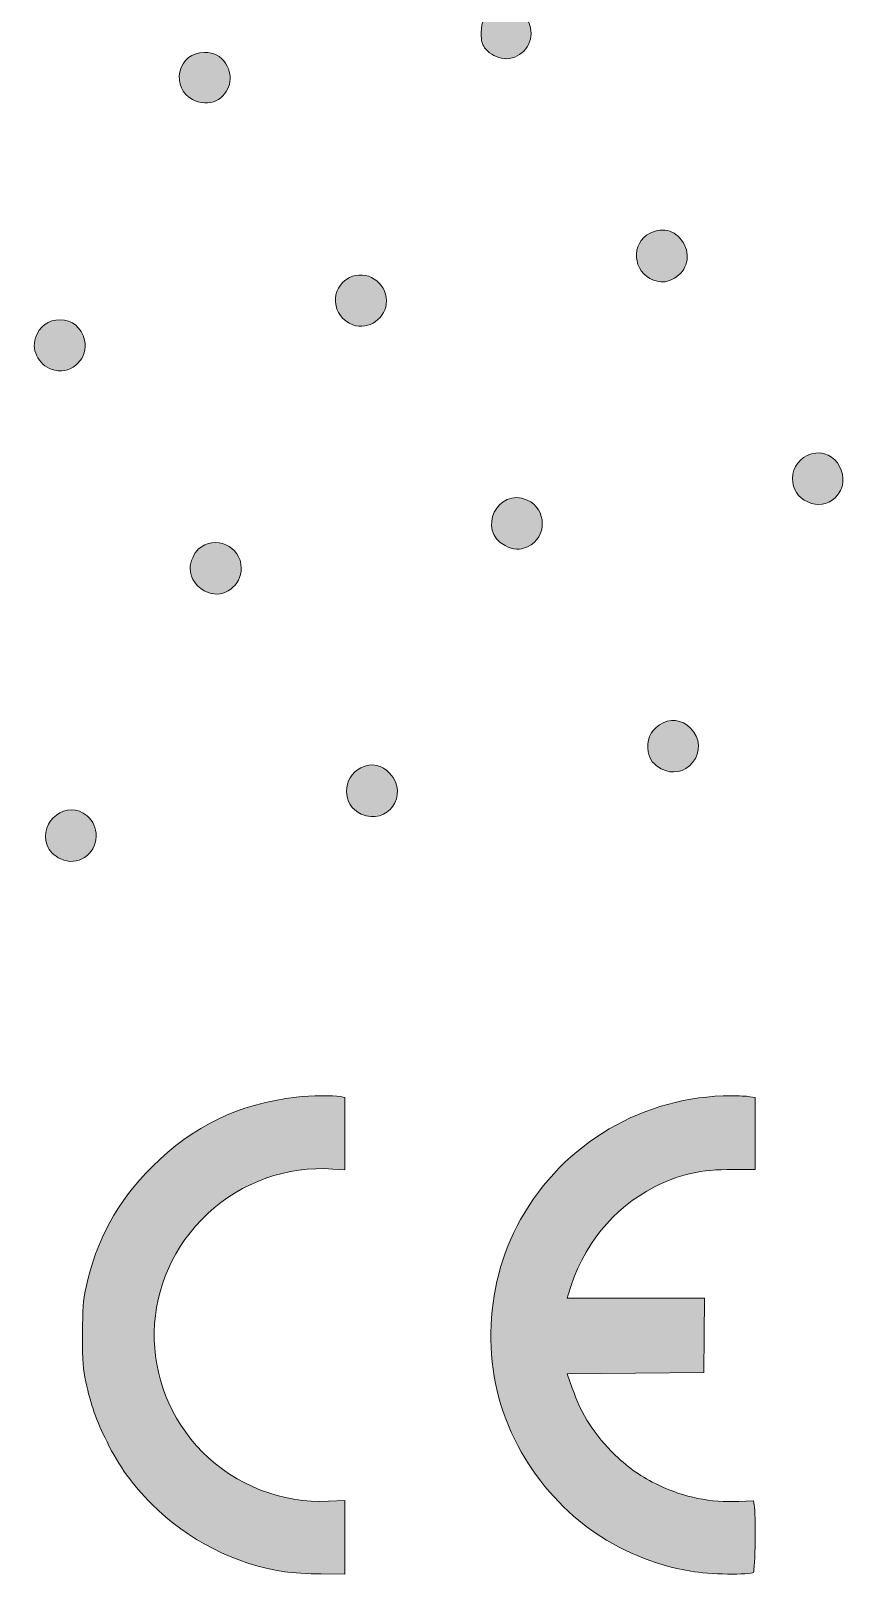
# Model space of a CAD drawing. Extents: x 0 to 500, y 2 to 498.
# Drawn here: x 240.9 to 294.2, y 19.5 to 119.5 of the extents above; entities that cross this region are included whole.
import ezdxf

# ---------------------------------------------------------------- set-up
doc = ezdxf.new("R2010")
doc.units = 0
doc.header["$MEASUREMENT"] = 0
doc.layers.add('LAYER_1', color=7, linetype='Continuous', lineweight=0)

# ---------------------------------------------------------------- blocks, each defined once
blk = doc.blocks.new('Block_0')
at = {"layer": 'LAYER_1', "true_color": 0x000000, "transparency": 33554687}
h = blk.add_hatch(color=18, dxfattribs=at)
h.dxf.hatch_style = 2
edge = h.paths.add_edge_path()
edge.add_spline(control_points=[(270.886, 120.858), (270.296, 120.557), (270.087, 120.176), (270.087, 119.405), (270.087, 118.869), (270.126, 118.695), (270.305, 118.445), (270.536, 118.12), (270.936, 117.871), (271.397, 117.765), (272.332, 117.55), (273.315, 118.361), (273.315, 119.349), (273.315, 120.632), (272.021, 121.436), (270.886, 120.858)], knot_values=[0, 0, 0, 0, 1, 1, 1, 2, 2, 2, 3, 3, 3, 4, 4, 4, 5, 5, 5, 5], degree=3, periodic=0)
h = blk.add_hatch(color=18, dxfattribs=at)
h.dxf.hatch_style = 2
edge = h.paths.add_edge_path()
edge.add_spline(control_points=[(253.542, 117.404), (253.196, 117.918), (252.779, 118.142), (252.167, 118.142), (251.357, 118.142), (250.752, 117.66), (250.574, 116.872), (250.41, 116.142), (250.717, 115.458), (251.38, 115.079), (251.809, 114.833), (252.511, 114.798), (252.906, 115.002), (253.814, 115.471), (254.105, 116.57), (253.542, 117.404)], knot_values=[0, 0, 0, 0, 1, 1, 1, 2, 2, 2, 3, 3, 3, 4, 4, 4, 5, 5, 5, 5], degree=3, periodic=0)
h = blk.add_hatch(color=18, dxfattribs=at)
h.dxf.hatch_style = 2
edge = h.paths.add_edge_path()
edge.add_spline(control_points=[(283.243, 105.677), (282.785, 106.571), (281.911, 106.869), (281.017, 106.436), (279.743, 105.819), (279.884, 103.882), (281.237, 103.4), (281.723, 103.226), (281.996, 103.236), (282.439, 103.44), (283.331, 103.852), (283.681, 104.824), (283.243, 105.677)], knot_values=[0, 0, 0, 0, 1, 1, 1, 2, 2, 2, 3, 3, 3, 4, 4, 4, 4], degree=3, periodic=0)
h = blk.add_hatch(color=18, dxfattribs=at)
h.dxf.hatch_style = 2
edge = h.paths.add_edge_path()
edge.add_spline(control_points=[(261.549, 103.556), (260.243, 102.89), (260.379, 101.008), (261.77, 100.496), (262.793, 100.119), (263.953, 100.943), (263.953, 102.047), (263.953, 103.263), (262.618, 104.102), (261.549, 103.556)], knot_values=[0, 0, 0, 0, 1, 1, 1, 2, 2, 2, 3, 3, 3, 3], degree=3, periodic=0)
h = blk.add_hatch(color=18, dxfattribs=at)
h.dxf.hatch_style = 2
edge = h.paths.add_edge_path()
edge.add_spline(control_points=[(242.815, 100.83), (242.064, 100.83), (241.457, 100.385), (241.217, 99.656), (240.922, 98.762), (241.517, 97.772), (242.481, 97.552), (243.61, 97.295), (244.683, 98.385), (244.402, 99.503), (244.194, 100.334), (243.6, 100.83), (242.815, 100.83)], knot_values=[0, 0, 0, 0, 1, 1, 1, 2, 2, 2, 3, 3, 3, 4, 4, 4, 4], degree=3, periodic=0)
h = blk.add_hatch(color=18, dxfattribs=at)
h.dxf.hatch_style = 2
edge = h.paths.add_edge_path()
edge.add_spline(control_points=[(291.464, 92.137), (290.724, 91.915), (290.253, 91.296), (290.253, 90.546), (290.253, 89.833), (290.576, 89.333), (291.235, 89.029), (291.882, 88.731), (292.49, 88.825), (293.001, 89.303), (294.233, 90.454), (293.061, 92.615), (291.464, 92.137)], knot_values=[0, 0, 0, 0, 1, 1, 1, 2, 2, 2, 3, 3, 3, 4, 4, 4, 4], degree=3, periodic=0)
h = blk.add_hatch(color=18, dxfattribs=at)
h.dxf.hatch_style = 2
edge = h.paths.add_edge_path()
edge.add_spline(control_points=[(273.06, 89.152), (271.149, 89.997), (269.775, 87.176), (271.627, 86.209), (272.202, 85.909), (272.56, 85.889), (273.089, 86.129), (274.371, 86.711), (274.353, 88.58), (273.06, 89.152)], knot_values=[0, 0, 0, 0, 1, 1, 1, 2, 2, 2, 3, 3, 3, 3], degree=3, periodic=0)
h = blk.add_hatch(color=18, dxfattribs=at)
h.dxf.hatch_style = 2
edge = h.paths.add_edge_path()
edge.add_spline(control_points=[(251.759, 85.971), (251.5, 85.741), (251.235, 85.116), (251.235, 84.735), (251.235, 84.039), (251.69, 83.425), (252.401, 83.16), (253.424, 82.779), (254.556, 83.616), (254.544, 84.745), (254.529, 86.186), (252.84, 86.931), (251.759, 85.971)], knot_values=[0, 0, 0, 0, 1, 1, 1, 2, 2, 2, 3, 3, 3, 4, 4, 4, 4], degree=3, periodic=0)
h = blk.add_hatch(color=18, dxfattribs=at)
h.dxf.hatch_style = 2
edge = h.paths.add_edge_path()
edge.add_spline(control_points=[(283.64, 74.379), (283.067, 74.952), (282.276, 75.036), (281.626, 74.594), (281.022, 74.183), (280.764, 73.566), (280.896, 72.847), (280.988, 72.34), (281.234, 72.02), (281.736, 71.755), (282.471, 71.366), (283.252, 71.519), (283.776, 72.155), (284.322, 72.817), (284.265, 73.754), (283.64, 74.379)], knot_values=[0, 0, 0, 0, 1, 1, 1, 2, 2, 2, 3, 3, 3, 4, 4, 4, 5, 5, 5, 5], degree=3, periodic=0)
h = blk.add_hatch(color=18, dxfattribs=at)
h.dxf.hatch_style = 2
edge = h.paths.add_edge_path()
edge.add_spline(control_points=[(262.296, 71.81), (261.046, 71.205), (261.056, 69.388), (262.312, 68.817), (264.011, 68.046), (265.436, 70.057), (264.177, 71.45), (263.661, 72.022), (262.997, 72.149), (262.296, 71.81)], knot_values=[0, 0, 0, 0, 1, 1, 1, 2, 2, 2, 3, 3, 3, 3], degree=3, periodic=0)
h = blk.add_hatch(color=18, dxfattribs=at)
h.dxf.hatch_style = 2
edge = h.paths.add_edge_path()
edge.add_spline(control_points=[(244.556, 68.707), (243.308, 69.803), (241.375, 68.375), (241.973, 66.798), (242.114, 66.426), (242.421, 66.117), (242.856, 65.91), (243.913, 65.408), (245.148, 66.194), (245.148, 67.369), (245.148, 67.942), (244.971, 68.342), (244.556, 68.707)], knot_values=[0, 0, 0, 0, 1, 1, 1, 2, 2, 2, 3, 3, 3, 4, 4, 4, 4], degree=3, periodic=0)
at = {"layer": 'LAYER_1'}
for points, knots in [([(270.886, 120.858), (270.296, 120.557), (270.087, 120.176), (270.087, 119.405), (270.087, 118.869), (270.126, 118.695), (270.305, 118.445), (270.536, 118.12), (270.936, 117.871), (271.397, 117.765), (272.332, 117.55), (273.315, 118.361), (273.315, 119.349), (273.315, 120.632), (272.021, 121.436), (270.886, 120.858)], [0, 0, 0, 0, 1, 1, 1, 2, 2, 2, 3, 3, 3, 4, 4, 4, 5, 5, 5, 5]), ([(253.542, 117.404), (253.196, 117.918), (252.779, 118.142), (252.167, 118.142), (251.357, 118.142), (250.752, 117.66), (250.574, 116.872), (250.41, 116.142), (250.717, 115.458), (251.38, 115.079), (251.809, 114.833), (252.511, 114.798), (252.906, 115.002), (253.814, 115.471), (254.105, 116.57), (253.542, 117.404)], [0, 0, 0, 0, 1, 1, 1, 2, 2, 2, 3, 3, 3, 4, 4, 4, 5, 5, 5, 5]), ([(283.243, 105.677), (282.785, 106.571), (281.911, 106.869), (281.017, 106.436), (279.743, 105.819), (279.884, 103.882), (281.237, 103.4), (281.723, 103.226), (281.996, 103.236), (282.439, 103.44), (283.331, 103.852), (283.681, 104.824), (283.243, 105.677)], [0, 0, 0, 0, 1, 1, 1, 2, 2, 2, 3, 3, 3, 4, 4, 4, 4]), ([(261.549, 103.556), (260.243, 102.89), (260.379, 101.008), (261.77, 100.496), (262.793, 100.119), (263.953, 100.943), (263.953, 102.047), (263.953, 103.263), (262.618, 104.102), (261.549, 103.556)], [0, 0, 0, 0, 1, 1, 1, 2, 2, 2, 3, 3, 3, 3]), ([(242.815, 100.83), (242.064, 100.83), (241.457, 100.385), (241.217, 99.656), (240.922, 98.762), (241.517, 97.772), (242.481, 97.552), (243.61, 97.295), (244.683, 98.385), (244.402, 99.503), (244.194, 100.334), (243.6, 100.83), (242.815, 100.83)], [0, 0, 0, 0, 1, 1, 1, 2, 2, 2, 3, 3, 3, 4, 4, 4, 4]), ([(291.464, 92.137), (290.724, 91.915), (290.253, 91.296), (290.253, 90.546), (290.253, 89.833), (290.576, 89.333), (291.235, 89.029), (291.882, 88.731), (292.49, 88.825), (293.001, 89.303), (294.233, 90.454), (293.061, 92.615), (291.464, 92.137)], [0, 0, 0, 0, 1, 1, 1, 2, 2, 2, 3, 3, 3, 4, 4, 4, 4]), ([(273.06, 89.152), (271.149, 89.997), (269.775, 87.176), (271.627, 86.209), (272.202, 85.909), (272.56, 85.889), (273.089, 86.129), (274.371, 86.711), (274.353, 88.58), (273.06, 89.152)], [0, 0, 0, 0, 1, 1, 1, 2, 2, 2, 3, 3, 3, 3]), ([(251.759, 85.971), (251.5, 85.741), (251.235, 85.116), (251.235, 84.735), (251.235, 84.039), (251.69, 83.425), (252.401, 83.16), (253.424, 82.779), (254.556, 83.616), (254.544, 84.745), (254.529, 86.186), (252.84, 86.931), (251.759, 85.971)], [0, 0, 0, 0, 1, 1, 1, 2, 2, 2, 3, 3, 3, 4, 4, 4, 4]), ([(283.64, 74.379), (283.067, 74.952), (282.276, 75.036), (281.626, 74.594), (281.022, 74.183), (280.764, 73.566), (280.896, 72.847), (280.988, 72.34), (281.234, 72.02), (281.736, 71.755), (282.471, 71.366), (283.252, 71.519), (283.776, 72.155), (284.322, 72.817), (284.265, 73.754), (283.64, 74.379)], [0, 0, 0, 0, 1, 1, 1, 2, 2, 2, 3, 3, 3, 4, 4, 4, 5, 5, 5, 5]), ([(262.296, 71.81), (261.046, 71.205), (261.056, 69.388), (262.312, 68.817), (264.011, 68.046), (265.436, 70.057), (264.177, 71.45), (263.661, 72.022), (262.997, 72.149), (262.296, 71.81)], [0, 0, 0, 0, 1, 1, 1, 2, 2, 2, 3, 3, 3, 3]), ([(244.556, 68.707), (243.308, 69.803), (241.375, 68.375), (241.973, 66.798), (242.114, 66.426), (242.421, 66.117), (242.856, 65.91), (243.913, 65.408), (245.148, 66.194), (245.148, 67.369), (245.148, 67.942), (244.971, 68.342), (244.556, 68.707)], [0, 0, 0, 0, 1, 1, 1, 2, 2, 2, 3, 3, 3, 4, 4, 4, 4])]:
    blk.add_open_spline(points, degree=3, knots=knots, dxfattribs=at)

msp = doc.modelspace()

# ---------------------------------------------------------------- hatches: boundary and pattern name
at = {"layer": 'LAYER_1', "true_color": 0x000000, "transparency": 33554687}
h = msp.add_hatch(color=18, dxfattribs=at)
h.dxf.hatch_style = 2
edge = h.paths.add_edge_path()
edge.add_spline(control_points=[(259.723, 19.614), (258.887, 19.619), (257.829, 19.682), (257.372, 19.753), (257.372, 19.752), (257.372, 19.753), (257.372, 19.752), (254.093, 20.262), (251.113, 21.78), (248.751, 24.143), (247.485, 25.41), (246.644, 26.578), (245.852, 28.168), (245.172, 29.531), (244.793, 30.603), (244.478, 32.051), (244.291, 32.912), (244.265, 33.288), (244.268, 35.092), (244.271, 36.846), (244.302, 37.292), (244.476, 38.1), (245.152, 41.246), (246.496, 43.706), (248.791, 46.001), (251.418, 48.627), (254.422, 50.072), (258.109, 50.484), (259.059, 50.59), (260.512, 50.609), (260.951, 50.521), (260.951, 50.521), (261.244, 50.462), (261.244, 50.462), (261.244, 50.462), (261.244, 48.121), (261.244, 48.121), (261.244, 48.121), (261.244, 45.78), (261.244, 45.78), (261.244, 45.78), (260.472, 45.834), (260.472, 45.834), (257.529, 46.041), (254.559, 44.984), (252.376, 42.953), (247.888, 38.777), (247.739, 31.851), (252.042, 27.505), (254.174, 25.353), (257.202, 24.169), (260.191, 24.318), (260.191, 24.318), (261.244, 24.371), (261.244, 24.371), (261.244, 24.371), (261.244, 21.988), (261.244, 21.988), (261.244, 21.988), (261.244, 19.605), (261.244, 19.605), (261.244, 19.605), (259.723, 19.614), (259.723, 19.614)], knot_values=[0, 0, 0, 0, 1, 1, 1, 2, 2, 2, 3, 3, 3, 4, 4, 4, 5, 5, 5, 6, 6, 6, 7, 7, 7, 8, 8, 8, 9, 9, 9, 10, 10, 10, 11, 11, 11, 12, 12, 12, 13, 13, 13, 14, 14, 14, 15, 15, 15, 16, 16, 16, 17, 17, 17, 18, 18, 18, 19, 19, 19, 20, 20, 20, 21, 21, 21, 21], degree=3, periodic=0)
h = msp.add_hatch(color=18, dxfattribs=at)
h.dxf.hatch_style = 2
edge = h.paths.add_edge_path()
edge.add_spline(control_points=[(287.763, 24.075), (287.874, 23.521), (287.827, 19.837), (287.707, 19.718), (287.528, 19.538), (284.79, 19.585), (283.655, 19.787), (283.655, 19.787), (283.655, 19.787), (283.655, 19.787), (278.769, 20.656), (274.796, 23.544), (272.447, 27.936), (270.063, 32.392), (270.136, 38.106), (272.635, 42.567), (275.405, 47.514), (280.625, 50.579), (286.276, 50.577), (286.739, 50.577), (287.276, 50.551), (287.469, 50.519), (287.469, 50.519), (287.82, 50.461), (287.82, 50.461), (287.82, 50.461), (287.82, 48.134), (287.82, 48.134), (287.82, 48.134), (287.82, 45.807), (287.82, 45.807), (287.82, 45.807), (286.377, 45.807), (286.377, 45.807), (284.295, 45.807), (282.926, 45.502), (281.315, 44.678), (278.583, 43.28), (276.678, 40.907), (275.706, 37.689), (275.706, 37.689), (275.642, 37.478), (275.642, 37.478), (275.642, 37.478), (280.095, 37.478), (280.095, 37.478), (280.095, 37.478), (284.548, 37.478), (284.548, 37.478), (284.548, 37.478), (284.523, 35.069), (284.523, 35.069), (284.523, 35.069), (284.498, 32.659), (284.498, 32.659), (284.498, 32.659), (280.078, 32.612), (280.078, 32.612), (280.078, 32.612), (275.659, 32.566), (275.659, 32.566), (275.659, 32.566), (275.977, 31.652), (275.977, 31.652), (276.58, 29.92), (277.435, 28.589), (278.767, 27.311), (279.705, 26.41), (280.43, 25.906), (281.576, 25.358), (283.201, 24.58), (284.975, 24.221), (286.757, 24.309), (286.757, 24.309), (287.707, 24.357), (287.707, 24.357), (287.707, 24.357), (287.763, 24.075), (287.763, 24.075)], knot_values=[0, 0, 0, 0, 1, 1, 1, 2, 2, 2, 3, 3, 3, 4, 4, 4, 5, 5, 5, 6, 6, 6, 7, 7, 7, 8, 8, 8, 9, 9, 9, 10, 10, 10, 11, 11, 11, 12, 12, 12, 13, 13, 13, 14, 14, 14, 15, 15, 15, 16, 16, 16, 17, 17, 17, 18, 18, 18, 19, 19, 19, 20, 20, 20, 21, 21, 21, 22, 22, 22, 23, 23, 23, 24, 24, 24, 25, 25, 25, 26, 26, 26, 26], degree=3, periodic=0)

# ---------------------------------------------------------------- linework, layer by layer
at = {"layer": 'LAYER_1'}
for points, knots in [([(259.723, 19.614), (258.887, 19.619), (257.829, 19.682), (257.372, 19.753), (257.372, 19.752), (257.372, 19.753), (257.372, 19.752), (254.093, 20.262), (251.113, 21.78), (248.751, 24.143), (247.485, 25.41), (246.644, 26.578), (245.852, 28.168), (245.172, 29.531), (244.793, 30.603), (244.478, 32.051), (244.291, 32.912), (244.265, 33.288), (244.268, 35.092), (244.271, 36.846), (244.302, 37.292), (244.476, 38.1), (245.152, 41.246), (246.496, 43.706), (248.791, 46.001), (251.418, 48.627), (254.422, 50.072), (258.109, 50.484), (259.059, 50.59), (260.512, 50.609), (260.951, 50.521), (260.951, 50.521), (261.244, 50.462), (261.244, 50.462), (261.244, 50.462), (261.244, 48.121), (261.244, 48.121), (261.244, 48.121), (261.244, 45.78), (261.244, 45.78), (261.244, 45.78), (260.472, 45.834), (260.472, 45.834), (257.529, 46.041), (254.559, 44.984), (252.376, 42.953), (247.888, 38.777), (247.739, 31.851), (252.042, 27.505), (254.174, 25.353), (257.202, 24.169), (260.191, 24.318), (260.191, 24.318), (261.244, 24.371), (261.244, 24.371), (261.244, 24.371), (261.244, 21.988), (261.244, 21.988), (261.244, 21.988), (261.244, 19.605), (261.244, 19.605), (261.244, 19.605), (259.723, 19.614), (259.723, 19.614)], [0, 0, 0, 0, 1, 1, 1, 2, 2, 2, 3, 3, 3, 4, 4, 4, 5, 5, 5, 6, 6, 6, 7, 7, 7, 8, 8, 8, 9, 9, 9, 10, 10, 10, 11, 11, 11, 12, 12, 12, 13, 13, 13, 14, 14, 14, 15, 15, 15, 16, 16, 16, 17, 17, 17, 18, 18, 18, 19, 19, 19, 20, 20, 20, 21, 21, 21, 21]), ([(287.763, 24.075), (287.874, 23.521), (287.827, 19.837), (287.707, 19.718), (287.528, 19.538), (284.79, 19.585), (283.655, 19.787), (283.655, 19.787), (283.655, 19.787), (283.655, 19.787), (278.769, 20.656), (274.796, 23.544), (272.447, 27.936), (270.063, 32.392), (270.136, 38.106), (272.635, 42.567), (275.405, 47.514), (280.625, 50.579), (286.276, 50.577), (286.739, 50.577), (287.276, 50.551), (287.469, 50.519), (287.469, 50.519), (287.82, 50.461), (287.82, 50.461), (287.82, 50.461), (287.82, 48.134), (287.82, 48.134), (287.82, 48.134), (287.82, 45.807), (287.82, 45.807), (287.82, 45.807), (286.377, 45.807), (286.377, 45.807), (284.295, 45.807), (282.926, 45.502), (281.315, 44.678), (278.583, 43.28), (276.678, 40.907), (275.706, 37.689), (275.706, 37.689), (275.642, 37.478), (275.642, 37.478), (275.642, 37.478), (280.095, 37.478), (280.095, 37.478), (280.095, 37.478), (284.548, 37.478), (284.548, 37.478), (284.548, 37.478), (284.523, 35.069), (284.523, 35.069), (284.523, 35.069), (284.498, 32.659), (284.498, 32.659), (284.498, 32.659), (280.078, 32.612), (280.078, 32.612), (280.078, 32.612), (275.659, 32.566), (275.659, 32.566), (275.659, 32.566), (275.977, 31.652), (275.977, 31.652), (276.58, 29.92), (277.435, 28.589), (278.767, 27.311), (279.705, 26.41), (280.43, 25.906), (281.576, 25.358), (283.201, 24.58), (284.975, 24.221), (286.757, 24.309), (286.757, 24.309), (287.707, 24.357), (287.707, 24.357), (287.707, 24.357), (287.763, 24.075), (287.763, 24.075)], [0, 0, 0, 0, 1, 1, 1, 2, 2, 2, 3, 3, 3, 4, 4, 4, 5, 5, 5, 6, 6, 6, 7, 7, 7, 8, 8, 8, 9, 9, 9, 10, 10, 10, 11, 11, 11, 12, 12, 12, 13, 13, 13, 14, 14, 14, 15, 15, 15, 16, 16, 16, 17, 17, 17, 18, 18, 18, 19, 19, 19, 20, 20, 20, 21, 21, 21, 22, 22, 22, 23, 23, 23, 24, 24, 24, 25, 25, 25, 26, 26, 26, 26])]:
    msp.add_open_spline(points, degree=3, knots=knots, dxfattribs=at)

# ---------------------------------------------------------------- block references
msp.add_blockref('Block_0', (0, 0), dxfattribs=at)

doc.saveas('drawing.dxf')
